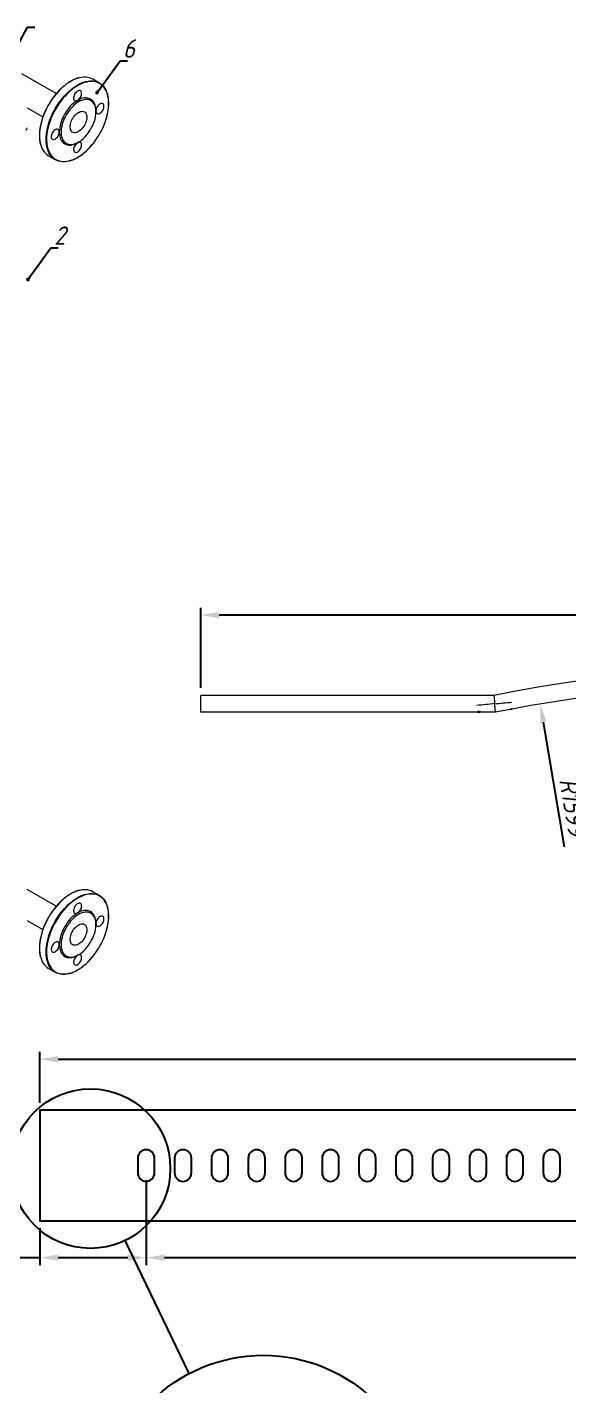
# Model space of a CAD drawing. Header units: millimetres. Extents: x 18217 to 37054, y 415 to 7180.
# Drawn here: x 30428 to 31457, y 2275 to 4854 of the extents above; entities that cross this region are included whole.
import ezdxf

# ---------------------------------------------------------------- set-up
doc = ezdxf.new("R2010")
doc.units = ezdxf.units.MM
doc.styles.add('GENISO', font='geniso.shx', dxfattribs={"oblique": 15})
doc.dimstyles.new('Scale 1B2', dxfattribs={"dimscale": 14, "dimtxt": 2.5, "dimasz": 2.5, "dimexe": 1, "dimexo": 1, "dimgap": 0.8, "dimtad": 1, "dimdec": 0, "dimlfac": 0.5, "dimzin": 0, "dimtxsty": 'GENISO', "dimcen": 2.5, "dimclrd": 1, "dimclre": 1, "dimclrt": 256, "dimadec": 0, "dimazin": 0, "dimtfac": 1, "dimtdec": 0, "dimtmove": 0, "dimatfit": 3, "dimfxl": 1, "dimtzin": 0, "dimlwd": -1, "dimlwe": -1, "dimarcsym": 0})
doc.dimstyles.new('Scale 1B8', dxfattribs={"dimscale": 14, "dimtxt": 2.5, "dimasz": 2.5, "dimexe": 1, "dimexo": 1, "dimgap": 0.8, "dimtad": 1, "dimdec": 0, "dimlfac": 0.125, "dimzin": 0, "dimtxsty": 'GENISO', "dimcen": 2.5, "dimclrd": 1, "dimclre": 1, "dimclrt": 256, "dimadec": 0, "dimazin": 0, "dimtfac": 1, "dimtdec": 0, "dimtmove": 0, "dimatfit": 3, "dimfxl": 1, "dimtzin": 0, "dimlwd": -1, "dimlwe": -1, "dimarcsym": 0})

# ---------------------------------------------------------------- blocks, each defined once
blk = doc.blocks.new('*D201')
at = {"color": 1, "transparency": 16777216}
for p, q in [((30757.9, 3599.6), (30757.9, 3752)), ((33158.4, 3599.6), (33158.4, 3752)), ((33123.4, 3738), (30792.9, 3738))]:
    blk.add_line(p, q, dxfattribs=at)
for points in [[(30792.9, 3743.8), (30792.9, 3732.1), (30757.9, 3738)], [(33123.4, 3743.8), (33123.4, 3732.1), (33158.4, 3738)]]:
    blk.add_solid(points, dxfattribs=at)
at = {"layer": 'Defpoints', "color": 0, "transparency": 16777216}
for p in [(30757.9, 3738), (30757.9, 3585.6), (33158.4, 3585.6)]:
    blk.add_point(p, dxfattribs=at)
at = {"transparency": 16777216, "insert": (31958.1, 3771.1), "char_height": 35, "attachment_point": 5, "style": 'GENISO'}
blk.add_mtext('Development= 1498', dxfattribs=at)
blk = doc.blocks.new('*D202')
at = {"color": 1, "transparency": 16777216}
blk.add_line((31448.4, 3298.1), (31408.5, 3534.6), dxfattribs=at)
blk.add_solid([(31414.3, 3535.6), (31402.8, 3533.6), (31402.7, 3569.1)], dxfattribs=at)
at = {"layer": 'Defpoints', "color": 0, "transparency": 16777216}
for p in [(31402.7, 3569.1), (31934.2, 414.8)]:
    blk.add_point(p, dxfattribs=at)
at = {"transparency": 16777216, "insert": (31464.8, 3373.5), "char_height": 35, "attachment_point": 5, "rotation": 279.565, "style": 'GENISO'}
blk.add_mtext('R1599', dxfattribs=at)
blk = doc.blocks.new('sdasdasdasdas')
at = {"linetype": 'ByBlock', "lineweight": 9}
for p, q in [((20707.9, 3810.3), (20653.4, 3841.8)), ((20776.4, 3827.1), (20765.9, 3833.2)), ((20741.8, 3822.9), (20739.8, 3821.7)), ((20662, 3787.9), (20686.8, 3773.6)), ((20770.8, 3781.4), (20770.8, 3783)), ((20741.8, 3732.8), (20743.2, 3733.6)), ((20695.9, 3711.9), (20706.4, 3705.9)), ((20707.9, 2524.5), (20662, 2551.1)), ((20741.8, 2537.2), (20739.8, 2536)), ((20776.4, 2541.4), (20765.9, 2547.4)), ((20662, 2502.1), (20686.8, 2487.8)), ((20770.8, 2495.6), (20770.8, 2497.3)), ((20741.8, 2447.1), (20743.2, 2447.9)), ((20695.9, 2426.2), (20706.4, 2420.1))]:
    blk.add_line(p, q, dxfattribs=at)
at = {"linetype": 'ByBlock', "lineweight": 9, "flags": 128}
for points in [[(20743.3, 3835), (20741.4, 3834.5), (20737.9, 3833.2), (20734.4, 3831.6), (20730.9, 3829.7), (20727.4, 3827.5), (20723.9, 3825.1), (20720.4, 3822.3), (20717, 3819.3), (20713.6, 3816.1), (20710.3, 3812.7), (20707.2, 3809), (20704.1, 3805.2), (20701.2, 3801.2), (20698.5, 3797), (20695.9, 3792.8), (20693.5, 3788.4), (20691.3, 3783.9), (20689.3, 3779.4), (20687.5, 3774.9), (20685.9, 3770.3), (20684.5, 3765.8), (20683.4, 3761.2), (20682.5, 3756.8), (20681.9, 3752.4), (20681.5, 3748.1), (20681.4, 3744), (20681.5, 3740), (20681.9, 3736.1), (20682.5, 3732.5), (20683.1, 3730.2)], [(20782.6, 3758.2), (20783.1, 3759.5), (20784.9, 3764), (20786.4, 3768.5), (20787.8, 3773), (20788.9, 3777.5), (20789.7, 3781.9), (20790.4, 3786.2), (20790.7, 3790.5), (20790.9, 3794.6), (20790.7, 3798.6), (20790.4, 3802.4), (20789.7, 3806), (20788.9, 3809.4), (20787.8, 3812.6), (20786.4, 3815.6), (20784.9, 3818.3), (20783.1, 3820.7), (20781.1, 3822.9), (20778.9, 3824.8), (20776.5, 3826.4), (20773.9, 3827.6), (20771.2, 3828.6), (20768.3, 3829.3), (20765.3, 3829.6), (20762.2, 3829.6), (20758.9, 3829.3), (20755.6, 3828.6), (20752.2, 3827.7), (20748.8, 3826.4), (20745.3, 3824.8), (20741.8, 3822.9)], [(20765.9, 3833.2), (20763.3, 3834.5), (20760.6, 3835.4), (20757.7, 3836.1), (20754.6, 3836.4), (20751.5, 3836.4), (20748.2, 3836.1), (20744.8, 3835.4), (20743.3, 3835)], [(20753.7, 3829), (20755.3, 3829.4), (20758.7, 3830), (20761.9, 3830.4), (20765.1, 3830.4), (20768.1, 3830), (20771, 3829.4), (20773.8, 3828.4), (20776.4, 3827.1), (20778.8, 3825.5), (20781, 3823.6), (20783, 3821.4), (20784.8, 3819), (20786.4, 3816.2), (20787.7, 3813.3), (20788.9, 3810), (20789.3, 3808.4)], [(20693.4, 3724.5), (20693, 3726.4), (20692.4, 3730.1), (20692, 3733.9), (20691.9, 3737.9), (20692, 3742.1), (20692.4, 3746.4), (20693, 3750.7), (20693.9, 3755.2), (20695, 3759.7), (20696.3, 3764.3), (20697.9, 3768.8), (20699.7, 3773.4), (20701.7, 3777.9), (20704, 3782.3), (20706.4, 3786.7), (20709, 3791), (20711.7, 3795.1), (20714.6, 3799.1), (20717.6, 3803), (20720.8, 3806.6), (20724.1, 3810.1), (20727.4, 3813.3), (20730.8, 3816.3), (20734.3, 3819), (20737.8, 3821.5), (20741.4, 3823.7)], [(20739.8, 3821.7), (20738.3, 3820.8), (20734.8, 3818.3), (20731.4, 3815.6), (20728, 3812.7), (20724.6, 3809.5), (20721.4, 3806), (20718.3, 3802.4), (20715.3, 3798.6), (20712.4, 3794.7), (20709.7, 3790.5), (20707.1, 3786.3), (20704.7, 3782), (20702.5, 3777.5), (20700.5, 3773.1), (20698.7, 3768.6), (20697.2, 3764), (20695.8, 3759.5), (20694.7, 3755), (20693.8, 3750.6), (20693.2, 3746.3), (20692.8, 3742), (20692.7, 3737.9), (20692.8, 3734), (20692.9, 3733.6)], [(20741.8, 3799.7), (20743.1, 3800.6), (20744.3, 3801.8), (20745.4, 3803.2), (20746.4, 3804.7), (20747.2, 3806.3), (20747.8, 3808), (20748.1, 3809.6), (20748.1, 3811.1), (20748, 3812.5), (20747.5, 3813.6), (20746.8, 3814.5), (20745.9, 3815.1), (20744.9, 3815.3), (20743.7, 3815.2), (20742.4, 3814.8), (20741.1, 3814), (20739.9, 3813), (20738.7, 3811.7), (20737.6, 3810.3), (20736.8, 3808.7), (20736.1, 3807), (20735.6, 3805.4), (20735.4, 3803.8), (20735.5, 3802.3), (20735.8, 3801.1), (20736.4, 3800.1), (20737.2, 3799.4), (20738.2, 3799), (20739.3, 3798.9), (20740.5, 3799.2), (20741.8, 3799.7)], [(20741.8, 3799.7), (20739, 3797.9), (20736.1, 3795.8), (20733.4, 3793.4), (20730.7, 3790.8), (20728.1, 3787.9), (20725.7, 3784.8), (20723.4, 3781.5), (20721.3, 3778.1), (20719.4, 3774.6), (20717.7, 3770.9), (20716.2, 3767.3), (20715, 3763.6), (20714, 3760), (20713.4, 3756.4), (20712.9, 3752.9), (20712.8, 3749.5)], [(20743.2, 3797.3), (20740.6, 3795.6), (20738, 3793.7), (20735.4, 3791.5), (20733, 3789.1), (20730.6, 3786.5), (20728.3, 3783.6), (20726.2, 3780.6), (20724.2, 3777.5), (20722.4, 3774.3), (20720.7, 3771), (20719.3, 3767.6), (20718.1, 3764.2), (20717.1, 3760.8), (20716.4, 3757.5), (20715.9, 3754.2), (20715.7, 3751.1), (20715.7, 3748), (20715.9, 3745.2), (20716.4, 3742.5), (20717.1, 3740), (20718.1, 3737.7), (20719.3, 3735.7), (20720.7, 3734), (20722.4, 3732.6), (20724.2, 3731.4), (20726.2, 3730.6), (20728.3, 3730.1), (20730.6, 3729.8), (20733, 3730), (20735.4, 3730.4), (20738, 3731.2), (20740.6, 3732.2), (20743.2, 3733.6), (20745.8, 3735.3), (20748.4, 3737.2), (20751, 3739.4), (20753.5, 3741.8), (20755.8, 3744.4), (20758.1, 3747.3), (20760.3, 3750.3), (20762.2, 3753.4), (20764, 3756.6), (20765.7, 3759.9), (20767.1, 3763.3), (20768.3, 3766.7), (20769.3, 3770.1), (20770, 3773.4), (20770.5, 3776.7), (20770.8, 3779.8), (20770.8, 3782.9), (20770.5, 3785.7), (20770, 3788.4), (20769.3, 3790.9), (20768.3, 3793.2), (20767.1, 3795.2), (20765.7, 3796.9), (20764, 3798.3), (20762.2, 3799.5), (20760.3, 3800.3), (20758.1, 3800.8), (20755.8, 3801), (20753.5, 3800.9), (20751, 3800.5), (20748.4, 3799.7), (20745.8, 3798.7), (20743.2, 3797.3)], [(20770.8, 3783), (20770.6, 3786.2), (20770.2, 3789.2), (20769.5, 3792), (20768.6, 3794.5), (20767.4, 3796.8), (20765.9, 3798.8), (20764.2, 3800.4), (20762.3, 3801.8), (20760.2, 3802.8), (20757.9, 3803.4), (20755.5, 3803.7), (20752.9, 3803.6), (20750.2, 3803.2), (20747.4, 3802.4), (20744.6, 3801.2), (20741.8, 3799.7)], [(20770.8, 3783), (20770.9, 3781.6), (20771.3, 3780.4), (20771.9, 3779.5), (20772.8, 3778.8), (20773.8, 3778.5), (20774.9, 3778.5), (20776.2, 3778.9), (20777.5, 3779.5), (20778.7, 3780.5), (20780, 3781.7), (20781, 3783.1), (20782, 3784.7), (20782.7, 3786.3), (20783.2, 3788), (20783.5, 3789.6), (20783.5, 3791.1), (20783.2, 3792.4), (20782.7, 3793.5), (20782, 3794.2), (20781, 3794.7), (20780, 3794.9), (20778.7, 3794.7), (20777.5, 3794.2), (20776.2, 3793.4), (20774.9, 3792.3), (20773.8, 3791), (20772.8, 3789.5), (20771.9, 3787.9), (20771.3, 3786.2), (20770.9, 3784.6), (20770.8, 3783)], [(20743.2, 3750.3), (20741.4, 3749.4), (20739.6, 3748.8), (20737.9, 3748.5), (20736.2, 3748.5), (20734.8, 3748.9), (20733.4, 3749.6), (20732.3, 3750.7), (20731.4, 3752), (20730.7, 3753.5), (20730.3, 3755.3), (20730.1, 3757.3), (20730.1, 3759.5), (20730.4, 3761.8), (20731, 3764.1), (20731.8, 3766.5), (20732.8, 3768.8), (20734.1, 3771.1), (20735.5, 3773.3), (20737, 3775.3), (20738.7, 3777.1), (20740.5, 3778.7), (20742.3, 3780.1), (20744.1, 3781.1), (20745.9, 3781.9), (20747.7, 3782.3), (20749.4, 3782.4), (20750.9, 3782.2), (20752.3, 3781.6), (20753.6, 3780.8), (20754.6, 3779.6), (20755.4, 3778.2), (20756, 3776.5), (20756.3, 3774.6), (20756.4, 3772.5), (20756.2, 3770.3), (20755.7, 3768), (20755, 3765.6), (20754.1, 3763.2), (20753, 3760.9), (20751.7, 3758.7), (20750.2, 3756.6), (20748.6, 3754.7), (20746.8, 3752.9), (20745, 3751.5), (20743.2, 3750.3)], [(20712.8, 3749.5), (20712.7, 3750.9), (20712.3, 3752.1), (20711.7, 3753.1), (20710.8, 3753.7), (20709.8, 3754), (20708.6, 3754), (20707.4, 3753.7), (20706.1, 3753), (20704.8, 3752), (20703.6, 3750.8), (20702.5, 3749.4), (20701.6, 3747.9), (20700.9, 3746.2), (20700.4, 3744.5), (20700.1, 3742.9), (20700.1, 3741.5), (20700.4, 3740.1), (20700.9, 3739.1), (20701.6, 3738.3), (20702.5, 3737.8), (20703.6, 3737.6), (20704.8, 3737.8), (20706.1, 3738.3), (20707.4, 3739.1), (20708.6, 3740.2), (20709.8, 3741.6), (20710.8, 3743.1), (20711.7, 3744.7), (20712.3, 3746.3), (20712.7, 3748), (20712.8, 3749.5)], [(20712.8, 3749.5), (20712.9, 3746.3), (20713.4, 3743.3), (20714, 3740.5), (20715, 3738), (20716.2, 3735.7), (20717.7, 3733.7), (20719.4, 3732.1), (20721.3, 3730.8), (20723.4, 3729.8), (20725.7, 3729.1), (20728.1, 3728.8), (20730.7, 3728.9), (20733.4, 3729.4), (20736.1, 3730.2), (20739, 3731.3), (20741.8, 3732.8)], [(20683.1, 3730.2), (20683.4, 3729), (20684.5, 3725.8), (20685.9, 3722.8), (20687.5, 3720.1), (20689.3, 3717.6), (20691.3, 3715.4), (20693.5, 3713.5), (20695.9, 3711.9), (20695.9, 3711.9)], [(20692.9, 3733.6), (20693.2, 3730.2), (20693.8, 3726.5), (20694.7, 3723.1), (20695.8, 3719.9), (20697.2, 3717), (20698.7, 3714.2), (20700.5, 3711.8), (20702.5, 3709.6), (20704.7, 3707.7), (20707.1, 3706.2), (20709.7, 3704.9), (20712.4, 3703.9), (20715.3, 3703.3), (20718.3, 3703), (20721.4, 3702.9), (20724.6, 3703.3), (20728, 3703.9), (20731.4, 3704.9), (20734.8, 3706.1), (20738.3, 3707.7), (20741.8, 3709.6), (20745.3, 3711.8), (20748.8, 3714.2), (20752.2, 3716.9), (20755.6, 3719.9), (20758.9, 3723.1), (20762.2, 3726.5), (20765.3, 3730.1), (20767.4, 3732.7)], [(20728.2, 3703.8), (20727.4, 3703.6), (20724.1, 3703), (20720.8, 3702.6), (20717.6, 3702.6), (20714.6, 3703), (20711.7, 3703.6), (20709, 3704.6), (20706.4, 3705.9), (20704, 3707.5), (20701.7, 3709.4), (20699.7, 3711.6), (20697.9, 3714), (20696.3, 3716.8), (20695, 3719.8), (20693.9, 3723), (20693.4, 3724.5)], [(20741.8, 3732.8), (20740.5, 3731.9), (20739.3, 3730.7), (20738.2, 3729.4), (20737.2, 3727.8), (20736.4, 3726.2), (20735.8, 3724.5), (20735.5, 3722.9), (20735.4, 3721.4), (20735.6, 3720), (20736.1, 3718.9), (20736.8, 3718), (20737.6, 3717.5), (20738.7, 3717.2), (20739.9, 3717.3), (20741.1, 3717.8), (20742.4, 3718.5), (20743.7, 3719.5), (20744.9, 3720.8), (20745.9, 3722.3), (20746.8, 3723.8), (20747.5, 3725.5), (20748, 3727.2), (20748.1, 3728.7), (20748.1, 3730.2), (20747.8, 3731.4), (20747.2, 3732.4), (20746.4, 3733.2), (20745.4, 3733.6), (20744.3, 3733.6), (20743.1, 3733.4), (20741.8, 3732.8)], [(20743.3, 2549.3), (20741.4, 2548.7), (20737.9, 2547.5), (20734.4, 2545.9), (20730.9, 2544), (20727.4, 2541.8), (20723.9, 2539.3), (20720.4, 2536.6), (20717, 2533.6), (20713.6, 2530.4), (20710.3, 2526.9), (20707.2, 2523.3), (20704.1, 2519.4), (20701.2, 2515.4), (20698.5, 2511.3), (20695.9, 2507), (20693.5, 2502.6), (20691.3, 2498.2), (20689.3, 2493.7), (20687.5, 2489.1), (20685.9, 2484.6), (20684.5, 2480), (20683.4, 2475.5), (20682.5, 2471), (20681.9, 2466.7), (20681.5, 2462.4), (20681.4, 2458.2), (20681.5, 2454.2), (20681.9, 2450.4), (20682.5, 2446.7), (20683.1, 2444.4)], [(20693.4, 2438.8), (20693, 2440.7), (20692.4, 2444.4), (20692, 2448.2), (20691.9, 2452.2), (20692, 2456.3), (20692.4, 2460.6), (20693, 2465), (20693.9, 2469.5), (20695, 2474), (20696.3, 2478.5), (20697.9, 2483.1), (20699.7, 2487.6), (20701.7, 2492.1), (20704, 2496.6), (20706.4, 2501), (20709, 2505.3), (20711.7, 2509.4), (20714.6, 2513.4), (20717.6, 2517.2), (20720.8, 2520.9), (20724.1, 2524.3), (20727.4, 2527.6), (20730.8, 2530.5), (20734.3, 2533.3), (20737.8, 2535.7), (20741.4, 2537.9)], [(20782.6, 2472.5), (20783.1, 2473.7), (20784.9, 2478.2), (20786.4, 2482.8), (20787.8, 2487.3), (20788.9, 2491.7), (20789.7, 2496.2), (20790.4, 2500.5), (20790.7, 2504.7), (20790.9, 2508.9), (20790.7, 2512.8), (20790.4, 2516.6), (20789.7, 2520.3), (20788.9, 2523.7), (20787.8, 2526.9), (20786.4, 2529.8), (20784.9, 2532.5), (20783.1, 2535), (20781.1, 2537.2), (20778.9, 2539), (20776.5, 2540.6), (20773.9, 2541.9), (20771.2, 2542.9), (20768.3, 2543.5), (20765.3, 2543.8), (20762.2, 2543.8), (20758.9, 2543.5), (20755.6, 2542.9), (20752.2, 2541.9), (20748.8, 2540.6), (20745.3, 2539.1), (20741.8, 2537.2)], [(20765.9, 2547.4), (20763.3, 2548.7), (20760.6, 2549.7), (20757.7, 2550.3), (20754.6, 2550.7), (20751.5, 2550.7), (20748.2, 2550.4), (20744.8, 2549.7), (20743.3, 2549.3)], [(20753.7, 2543.3), (20755.3, 2543.7), (20758.7, 2544.3), (20761.9, 2544.6), (20765.1, 2544.6), (20768.1, 2544.3), (20771, 2543.7), (20773.8, 2542.7), (20776.4, 2541.4), (20778.8, 2539.8), (20781, 2537.9), (20783, 2535.7), (20784.8, 2533.2), (20786.4, 2530.5), (20787.7, 2527.5), (20788.9, 2524.3), (20789.3, 2522.7)], [(20739.8, 2536), (20738.3, 2535), (20734.8, 2532.6), (20731.4, 2529.9), (20728, 2526.9), (20724.6, 2523.7), (20721.4, 2520.3), (20718.3, 2516.7), (20715.3, 2512.9), (20712.4, 2508.9), (20709.7, 2504.8), (20707.1, 2500.6), (20704.7, 2496.2), (20702.5, 2491.8), (20700.5, 2487.3), (20698.7, 2482.8), (20697.2, 2478.3), (20695.8, 2473.8), (20694.7, 2469.3), (20693.8, 2464.9), (20693.2, 2460.5), (20692.8, 2456.3), (20692.7, 2452.2), (20692.8, 2448.2), (20692.9, 2447.9)], [(20743.2, 2511.6), (20740.6, 2509.9), (20738, 2508), (20735.4, 2505.8), (20733, 2503.4), (20730.6, 2500.7), (20728.3, 2497.9), (20726.2, 2494.9), (20724.2, 2491.8), (20722.4, 2488.5), (20720.7, 2485.2), (20719.3, 2481.8), (20718.1, 2478.5), (20717.1, 2475.1), (20716.4, 2471.7), (20715.9, 2468.5), (20715.7, 2465.3), (20715.7, 2462.3), (20715.9, 2459.4), (20716.4, 2456.7), (20717.1, 2454.2), (20718.1, 2452), (20719.3, 2450), (20720.7, 2448.3), (20722.4, 2446.8), (20724.2, 2445.7), (20726.2, 2444.8), (20728.3, 2444.3), (20730.6, 2444.1), (20733, 2444.2), (20735.4, 2444.7), (20738, 2445.4), (20740.6, 2446.5), (20743.2, 2447.9), (20745.8, 2449.5), (20748.4, 2451.5), (20751, 2453.6), (20753.5, 2456.1), (20755.8, 2458.7), (20758.1, 2461.5), (20760.3, 2464.5), (20762.2, 2467.6), (20764, 2470.9), (20765.7, 2474.2), (20767.1, 2477.6), (20768.3, 2481), (20769.3, 2484.3), (20770, 2487.7), (20770.5, 2490.9), (20770.8, 2494.1), (20770.8, 2497.1), (20770.5, 2500), (20770, 2502.7), (20769.3, 2505.2), (20768.3, 2507.4), (20767.1, 2509.4), (20765.7, 2511.1), (20764, 2512.6), (20762.2, 2513.7), (20760.3, 2514.6), (20758.1, 2515.1), (20755.8, 2515.3), (20753.5, 2515.2), (20751, 2514.7), (20748.4, 2514), (20745.8, 2512.9), (20743.2, 2511.6)], [(20741.8, 2514), (20743.1, 2514.9), (20744.3, 2516), (20745.4, 2517.4), (20746.4, 2519), (20747.2, 2520.6), (20747.8, 2522.2), (20748.1, 2523.9), (20748.1, 2525.4), (20748, 2526.8), (20747.5, 2527.9), (20746.8, 2528.8), (20745.9, 2529.3), (20744.9, 2529.6), (20743.7, 2529.5), (20742.4, 2529), (20741.1, 2528.3), (20739.9, 2527.3), (20738.7, 2526), (20737.6, 2524.5), (20736.8, 2522.9), (20736.1, 2521.3), (20735.6, 2519.6), (20735.4, 2518.1), (20735.5, 2516.6), (20735.8, 2515.4), (20736.4, 2514.3), (20737.2, 2513.6), (20738.2, 2513.2), (20739.3, 2513.2), (20740.5, 2513.4), (20741.8, 2514)], [(20770.8, 2497.3), (20770.6, 2500.5), (20770.2, 2503.5), (20769.5, 2506.3), (20768.6, 2508.8), (20767.4, 2511.1), (20765.9, 2513), (20764.2, 2514.7), (20762.3, 2516), (20760.2, 2517), (20757.9, 2517.7), (20755.5, 2517.9), (20752.9, 2517.9), (20750.2, 2517.4), (20747.4, 2516.6), (20744.6, 2515.5), (20741.8, 2514)], [(20741.8, 2514), (20739, 2512.2), (20736.1, 2510.1), (20733.4, 2507.7), (20730.7, 2505.1), (20728.1, 2502.2), (20725.7, 2499.1), (20723.4, 2495.8), (20721.3, 2492.4), (20719.4, 2488.8), (20717.7, 2485.2), (20716.2, 2481.5), (20715, 2477.9), (20714, 2474.2), (20713.4, 2470.6), (20712.9, 2467.2), (20712.8, 2463.8)], [(20743.2, 2464.5), (20741.4, 2463.6), (20739.6, 2463), (20737.9, 2462.7), (20736.2, 2462.8), (20734.8, 2463.2), (20733.4, 2463.9), (20732.3, 2464.9), (20731.4, 2466.2), (20730.7, 2467.8), (20730.3, 2469.6), (20730.1, 2471.6), (20730.1, 2473.7), (20730.4, 2476), (20731, 2478.4), (20731.8, 2480.7), (20732.8, 2483.1), (20734.1, 2485.4), (20735.5, 2487.5), (20737, 2489.6), (20738.7, 2491.4), (20740.5, 2493), (20742.3, 2494.3), (20744.1, 2495.4), (20745.9, 2496.1), (20747.7, 2496.6), (20749.4, 2496.7), (20750.9, 2496.5), (20752.3, 2495.9), (20753.6, 2495), (20754.6, 2493.9), (20755.4, 2492.4), (20756, 2490.8), (20756.3, 2488.8), (20756.4, 2486.8), (20756.2, 2484.5), (20755.7, 2482.2), (20755, 2479.9), (20754.1, 2477.5), (20753, 2475.2), (20751.7, 2473), (20750.2, 2470.9), (20748.6, 2468.9), (20746.8, 2467.2), (20745, 2465.7), (20743.2, 2464.5)], [(20770.8, 2497.3), (20770.9, 2495.9), (20771.3, 2494.7), (20771.9, 2493.7), (20772.8, 2493.1), (20773.8, 2492.8), (20774.9, 2492.8), (20776.2, 2493.1), (20777.5, 2493.8), (20778.7, 2494.7), (20780, 2496), (20781, 2497.4), (20782, 2498.9), (20782.7, 2500.6), (20783.2, 2502.2), (20783.5, 2503.8), (20783.5, 2505.3), (20783.2, 2506.6), (20782.7, 2507.7), (20782, 2508.5), (20781, 2509), (20780, 2509.2), (20778.7, 2509), (20777.5, 2508.5), (20776.2, 2507.6), (20774.9, 2506.6), (20773.8, 2505.2), (20772.8, 2503.7), (20771.9, 2502.1), (20771.3, 2500.5), (20770.9, 2498.8), (20770.8, 2497.3)], [(20712.8, 2463.8), (20712.7, 2465.2), (20712.3, 2466.4), (20711.7, 2467.3), (20710.8, 2468), (20709.8, 2468.3), (20708.6, 2468.3), (20707.4, 2467.9), (20706.1, 2467.3), (20704.8, 2466.3), (20703.6, 2465.1), (20702.5, 2463.7), (20701.6, 2462.1), (20700.9, 2460.5), (20700.4, 2458.8), (20700.1, 2457.2), (20700.1, 2455.7), (20700.4, 2454.4), (20700.9, 2453.3), (20701.6, 2452.5), (20702.5, 2452.1), (20703.6, 2451.9), (20704.8, 2452.1), (20706.1, 2452.6), (20707.4, 2453.4), (20708.6, 2454.5), (20709.8, 2455.8), (20710.8, 2457.3), (20711.7, 2458.9), (20712.3, 2460.6), (20712.7, 2462.2), (20712.8, 2463.8)], [(20712.8, 2463.8), (20712.9, 2460.6), (20713.4, 2457.6), (20714, 2454.8), (20715, 2452.3), (20716.2, 2450), (20717.7, 2448), (20719.4, 2446.4), (20721.3, 2445), (20723.4, 2444), (20725.7, 2443.4), (20728.1, 2443.1), (20730.7, 2443.2), (20733.4, 2443.6), (20736.1, 2444.4), (20739, 2445.6), (20741.8, 2447)], [(20683.1, 2444.4), (20683.4, 2443.3), (20684.5, 2440.1), (20685.9, 2437.1), (20687.5, 2434.3), (20689.3, 2431.9), (20691.3, 2429.7), (20693.5, 2427.8), (20695.9, 2426.2), (20695.9, 2426.2)], [(20692.9, 2447.9), (20693.2, 2444.4), (20693.8, 2440.8), (20694.7, 2437.4), (20695.8, 2434.2), (20697.2, 2431.2), (20698.7, 2428.5), (20700.5, 2426.1), (20702.5, 2423.9), (20704.7, 2422), (20707.1, 2420.4), (20709.7, 2419.1), (20712.4, 2418.2), (20715.3, 2417.5), (20718.3, 2417.2), (20721.4, 2417.2), (20724.6, 2417.5), (20728, 2418.2), (20731.4, 2419.1), (20734.8, 2420.4), (20738.3, 2422), (20741.8, 2423.9), (20745.3, 2426), (20748.8, 2428.5), (20752.2, 2431.2), (20755.6, 2434.1), (20758.9, 2437.3), (20762.2, 2440.7), (20765.3, 2444.4), (20767.4, 2447)], [(20728.2, 2418.1), (20727.4, 2417.9), (20724.1, 2417.2), (20720.8, 2416.9), (20717.6, 2416.9), (20714.6, 2417.2), (20711.7, 2417.9), (20709, 2418.9), (20706.4, 2420.1), (20704, 2421.7), (20701.7, 2423.6), (20699.7, 2425.8), (20697.9, 2428.3), (20696.3, 2431), (20695, 2434), (20693.9, 2437.3), (20693.4, 2438.8)], [(20741.8, 2447), (20740.5, 2446.2), (20739.3, 2445), (20738.2, 2443.6), (20737.2, 2442.1), (20736.4, 2440.5), (20735.8, 2438.8), (20735.5, 2437.2), (20735.4, 2435.7), (20735.6, 2434.3), (20736.1, 2433.2), (20736.8, 2432.3), (20737.6, 2431.7), (20738.7, 2431.5), (20739.9, 2431.6), (20741.1, 2432), (20742.4, 2432.8), (20743.7, 2433.8), (20744.9, 2435.1), (20745.9, 2436.5), (20746.8, 2438.1), (20747.5, 2439.8), (20748, 2441.4), (20748.1, 2443), (20748.1, 2444.4), (20747.8, 2445.7), (20747.2, 2446.7), (20746.4, 2447.4), (20745.4, 2447.8), (20744.3, 2447.9), (20743.1, 2447.6), (20741.8, 2447)]]:
    blk.add_lwpolyline(points, dxfattribs=at)
at = {"linetype": 'ByBlock', "lineweight": 9}
for centre, radius, start, end in [((20768.5, 3777.6), 53.5, 106.0596, 120.5356), ((20657.5, 3755.8), 4.49, 309.047, 2.2668), ((20673.5, 3805.7), 119, 322.1623, 336.4851), ((20768.5, 2491.9), 53.5, 106.0598, 120.5354), ((20673.5, 2520), 119, 322.1622, 336.4853)]:
    blk.add_arc(centre, radius, start, end, dxfattribs=at)
for points, knots in [([(20743, 3835), (20742.4, 3834.9), (20740.7, 3834.4), (20737.9, 3833.4), (20734.6, 3831.9), (20731.2, 3830.1), (20727.9, 3828.1), (20724.6, 3825.9), (20721.3, 3823.4), (20718, 3820.6), (20714.8, 3817.7), (20711.7, 3814.5), (20708.7, 3811.2), (20705.7, 3807.7), (20702.9, 3804), (20700.2, 3800.2), (20697.7, 3796.3), (20695.3, 3792.2), (20693, 3788.1), (20691, 3783.9), (20689.5, 3780.8), (20688.9, 3779.1), (20688.8, 3778.9)], [0, 0, 0, 0, 0.030201, 0.083551, 0.136925, 0.190311, 0.243701, 0.297088, 0.35047, 0.403845, 0.457213, 0.510574, 0.563929, 0.617277, 0.670622, 0.723963, 0.777301, 0.830638, 0.883975, 0.937314, 0.990654, 1, 1, 1, 1]), ([(20782.7, 3758.4), (20782.9, 3758.8), (20783.7, 3760.5), (20784.9, 3763.7), (20786.4, 3768), (20787.7, 3772.3), (20788.8, 3776.6), (20789.7, 3780.8), (20790.4, 3784.9), (20790.8, 3789), (20791.1, 3793), (20791, 3796.8), (20790.8, 3800.6), (20790.4, 3804.1), (20789.9, 3806.7), (20789.5, 3808), (20789.4, 3808.2)], [0, 0, 0, 0, 0.019016, 0.0992, 0.17939, 0.25959, 0.3398, 0.420022, 0.500255, 0.580503, 0.660765, 0.741041, 0.821326, 0.901616, 0.981899, 1, 1, 1, 1]), ([(20688.8, 3778.9), (20688.3, 3777.7), (20687.2, 3775.1), (20685.8, 3771.1), (20684.5, 3766.8), (20683.4, 3762.5), (20682.5, 3758.3), (20681.9, 3754.1), (20681.4, 3750), (20681.2, 3746.1), (20681.2, 3742.2), (20681.4, 3738.5), (20681.9, 3734.9), (20682.4, 3732.2), (20682.8, 3730.8), (20682.9, 3730.4)], [0, 0, 0, 0, 0.067657, 0.149692, 0.231737, 0.313791, 0.395858, 0.477937, 0.560031, 0.642139, 0.724262, 0.806393, 0.888531, 0.97066, 1, 1, 1, 1]), ([(20728.5, 3703.8), (20729.4, 3704), (20731.3, 3704.6), (20734.4, 3705.7), (20737.7, 3707.2), (20741, 3708.9), (20744.4, 3710.9), (20747.7, 3713.2), (20751, 3715.7), (20754.3, 3718.4), (20757.4, 3721.4), (20760.6, 3724.5), (20763.6, 3727.9), (20765.9, 3730.5), (20767.1, 3732.1), (20767.4, 3732.5)], [0, 0, 0, 0, 0.065786, 0.148413, 0.231076, 0.313758, 0.396447, 0.479131, 0.561806, 0.644472, 0.727126, 0.80977, 0.892403, 0.975028, 1, 1, 1, 1]), ([(20743, 2549.3), (20742.4, 2549.1), (20740.7, 2548.7), (20737.9, 2547.6), (20734.6, 2546.1), (20731.2, 2544.4), (20727.9, 2542.4), (20724.6, 2540.1), (20721.3, 2537.6), (20718, 2534.9), (20714.8, 2531.9), (20711.7, 2528.8), (20708.7, 2525.5), (20705.7, 2521.9), (20702.9, 2518.3), (20700.2, 2514.5), (20697.7, 2510.5), (20695.3, 2506.5), (20693, 2502.4), (20691, 2498.2), (20689.5, 2495.1), (20688.9, 2493.4), (20688.8, 2493.1)], [0, 0, 0, 0, 0.0302011, 0.0835516, 0.1369254, 0.1903113, 0.243701, 0.2970882, 0.3504701, 0.4038453, 0.4572132, 0.5105742, 0.5639287, 0.6172776, 0.670622, 0.7239628, 0.7773013, 0.8306386, 0.8839758, 0.9373141, 0.9906543, 1, 1, 1, 1]), ([(20782.7, 2472.7), (20782.9, 2473), (20783.7, 2474.8), (20784.9, 2478), (20786.4, 2482.3), (20787.7, 2486.6), (20788.8, 2490.8), (20789.7, 2495), (20790.4, 2499.2), (20790.8, 2503.3), (20791.1, 2507.2), (20791, 2511.1), (20790.8, 2514.8), (20790.4, 2518.4), (20789.9, 2520.9), (20789.5, 2522.2), (20789.4, 2522.5)], [0, 0, 0, 0, 0.019017, 0.099201, 0.179392, 0.259591, 0.339801, 0.420022, 0.500256, 0.580504, 0.660766, 0.741041, 0.821326, 0.901616, 0.981899, 1, 1, 1, 1]), ([(20688.8, 2493.1), (20688.3, 2492), (20687.2, 2489.4), (20685.8, 2485.3), (20684.5, 2481), (20683.4, 2476.8), (20682.5, 2472.5), (20681.9, 2468.4), (20681.4, 2464.3), (20681.2, 2460.3), (20681.2, 2456.5), (20681.4, 2452.8), (20681.9, 2449.2), (20682.4, 2446.5), (20682.8, 2445.1), (20682.9, 2444.7)], [0, 0, 0, 0, 0.067657, 0.149693, 0.231737, 0.313792, 0.395858, 0.477938, 0.560032, 0.64214, 0.724262, 0.806394, 0.88853, 0.970661, 1, 1, 1, 1]), ([(20728.5, 2418.1), (20729.4, 2418.3), (20731.3, 2418.8), (20734.4, 2420), (20737.7, 2421.4), (20741, 2423.2), (20744.4, 2425.2), (20747.7, 2427.5), (20751, 2430), (20754.3, 2432.7), (20757.4, 2435.6), (20760.6, 2438.8), (20763.6, 2442.1), (20765.9, 2444.8), (20767.1, 2446.4), (20767.4, 2446.8)], [0, 0, 0, 0, 0.0657858, 0.1484131, 0.2310763, 0.3137584, 0.3964464, 0.4791303, 0.5618062, 0.6444716, 0.727126, 0.8097693, 0.8924028, 0.9750275, 1, 1, 1, 1])]:
    blk.add_open_spline(points, degree=3, knots=knots, dxfattribs=at)
blk = doc.blocks.new('*D233')
at = {"color": 1, "transparency": 16777216}
for p, q in [((30452.2, 2811.8), (30452.2, 2908.7)), ((30487.2, 2894.7), (33761.2, 2894.7)), ((33796.2, 2811.8), (33796.2, 2908.7))]:
    blk.add_line(p, q, dxfattribs=at)
for points in [[(30487.2, 2900.6), (30487.2, 2888.9), (30452.2, 2894.7)], [(33761.2, 2900.6), (33761.2, 2888.9), (33796.2, 2894.7)]]:
    blk.add_solid(points, dxfattribs=at)
at = {"layer": 'Defpoints', "color": 0, "transparency": 16777216}
for p in [(33796.2, 2894.7), (30452.2, 2797.8), (33796.2, 2797.8)]:
    blk.add_point(p, dxfattribs=at)
at = {"transparency": 16777216, "insert": (32124.2, 2923.4), "char_height": 35, "attachment_point": 5, "style": 'GENISO'}
blk.add_mtext('1672', dxfattribs=at)
blk = doc.blocks.new('*D236')
at = {"color": 1, "transparency": 16777216}
for p, q in [((30654.2, 2664.8), (30654.2, 2503.9)), ((30452.2, 2573.8), (30452.2, 2503.9)), ((30452.2, 2517.9), (30343.9, 2517.9)), ((30619.2, 2517.9), (30487.2, 2517.9))]:
    blk.add_line(p, q, dxfattribs=at)
for points in [[(30487.2, 2523.7), (30487.2, 2512), (30452.2, 2517.9)], [(30619.2, 2523.7), (30619.2, 2512), (30654.2, 2517.9)]]:
    blk.add_solid(points, dxfattribs=at)
at = {"layer": 'Defpoints', "color": 0, "transparency": 16777216}
for p in [(30654.2, 2678.8), (30452.2, 2587.8), (30452.2, 2517.9)]:
    blk.add_point(p, dxfattribs=at)
at = {"transparency": 16777216, "insert": (30380.6, 2546.6), "char_height": 35, "attachment_point": 5, "style": 'GENISO'}
blk.add_mtext('101', dxfattribs=at)
blk = doc.blocks.new('*D196')
at = {"color": 1, "transparency": 16777216}
for p, q in [((30654.2, 2664.8), (30654.2, 2503.9)), ((33594.2, 2664.8), (33594.2, 2503.9)), ((33559.2, 2517.9), (30689.2, 2517.9))]:
    blk.add_line(p, q, dxfattribs=at)
for points in [[(30689.2, 2523.7), (30689.2, 2512), (30654.2, 2517.9)], [(33559.2, 2523.7), (33559.2, 2512), (33594.2, 2517.9)]]:
    blk.add_solid(points, dxfattribs=at)
at = {"layer": 'Defpoints', "color": 0, "transparency": 16777216}
for p in [(30654.2, 2678.8), (33594.2, 2678.8), (30654.2, 2517.9)]:
    blk.add_point(p, dxfattribs=at)
at = {"transparency": 16777216, "insert": (32124.2, 2546.6), "char_height": 35, "attachment_point": 5, "style": 'GENISO'}
blk.add_mtext('42x35=1470', dxfattribs=at)

msp = doc.modelspace()

# ---------------------------------------------------------------- linework, layer by layer
at = {"linetype": 'ByBlock', "lineweight": 9}
for p, q in [((31314.5, 3585.6), (30757.9, 3585.6)), ((30757.9, 3553.6), (30757.9, 3585.6)), ((31348.4, 3560.4), (31348.4, 3559)), ((31284.5, 3553.6), (30757.9, 3553.6)), ((31284.1, 3555.4), (31284.7, 3552.5)), ((31317.6, 3553.6), (31290.4, 3553.6))]:
    msp.add_line(p, q, dxfattribs=at)
at = {"color": 240, "true_color": 0xed1f24}
msp.add_line((30736.2, 2297.9), (30614.5, 2550.7), dxfattribs=at)
msp.add_lwpolyline([(33796.2, 2797.8), (30452.2, 2797.8), (30452.2, 2587.8), (33796.2, 2587.8)], close=True)
for points in [[(30670.2, 2678.8), (30670.2, 2706.8, 1), (30638.2, 2706.8), (30638.2, 2678.8, 1)], [(30740.2, 2678.8), (30740.2, 2706.8, 1), (30708.2, 2706.8), (30708.2, 2678.8, 1)], [(30810.2, 2678.8), (30810.2, 2706.8, 1), (30778.2, 2706.8), (30778.2, 2678.8, 1)], [(30880.2, 2678.8), (30880.2, 2706.8, 1), (30848.2, 2706.8), (30848.2, 2678.8, 1)], [(30950.2, 2678.8), (30950.2, 2706.8, 1), (30918.2, 2706.8), (30918.2, 2678.8, 1)], [(31020.2, 2678.8), (31020.2, 2706.8, 1), (30988.2, 2706.8), (30988.2, 2678.8, 1)], [(31090.2, 2678.8), (31090.2, 2706.8, 1), (31058.2, 2706.8), (31058.2, 2678.8, 1)], [(31160.2, 2678.8), (31160.2, 2706.8, 1), (31128.2, 2706.8), (31128.2, 2678.8, 1)], [(31230.2, 2678.8), (31230.2, 2706.8, 1), (31198.2, 2706.8), (31198.2, 2678.8, 1)], [(31300.2, 2678.8), (31300.2, 2706.8, 1), (31268.2, 2706.8), (31268.2, 2678.8, 1)], [(31370.2, 2678.8), (31370.2, 2706.8, 1), (31338.2, 2706.8), (31338.2, 2678.8, 1)], [(31440.2, 2678.8), (31440.2, 2706.8, 1), (31408.2, 2706.8), (31408.2, 2678.8, 1)]]:
    msp.add_lwpolyline(points, format="xyb", close=True)
for centre, radius in [((30548.7, 2687), 151.4), ((30876.6, 2029.7), 302.8)]:
    msp.add_circle(centre, radius, dxfattribs=at)
at = {"linetype": 'ByBlock', "lineweight": 9}
for centre, radius, start, end in [((31934.2, 414.8), 3230.8, 78.9406, 101.0594), ((31934.2, 414.8), 3198.8, 79.4473, 100.5527), ((31348.4, 3244.8), 314.2, 100.6376, 101.6955), ((31934.2, 414.8), 3198.8, 100.6024, 101.1148), ((31348.4, 3244.8), 314.2, 90, 90.4975)]:
    msp.add_arc(centre, radius, start, end, dxfattribs=at)
for points in [[(31316, 3569.6), (31304.6, 3568.5), (31293.3, 3567.4), (31281.9, 3566.2)], [(31316, 3569.6), (31326.8, 3570.6), (31337.6, 3571.7), (31348.4, 3572.7)]]:
    msp.add_open_spline(points, degree=3, dxfattribs=at)
for points, knots in [([(31314.5, 3585.6), (31314.5, 3585.6), (31314.5, 3585.5), (31314.5, 3585.2), (31314.5, 3585.1), (31314.6, 3584.8), (31314.6, 3584.6), (31314.6, 3584), (31314.7, 3583.5), (31314.8, 3582.3), (31314.9, 3581.6), (31315, 3580.2), (31315.1, 3579.4), (31315.2, 3578), (31315.3, 3577.6), (31315.4, 3576.7), (31315.4, 3575.7), (31315.5, 3574.8), (31315.6, 3573.8), (31315.7, 3573.2), (31315.8, 3572.2), (31315.8, 3571.7), (31315.9, 3570.9), (31315.9, 3570.6), (31316, 3570.1), (31316, 3569.9), (31316, 3569.6)], [0, 0, 0, 0, 0.125, 0.125, 0.1875, 0.1875, 0.25, 0.25, 0.375, 0.375, 0.5, 0.5, 0.625, 0.625, 0.6875, 0.6875, 0.75, 0.8125, 0.8125, 0.875, 0.875, 0.9375, 0.9375, 0.96875, 0.96875, 1, 1, 1, 1]), ([(31317.6, 3553.6), (31317.6, 3553.6), (31317.6, 3553.7), (31317.6, 3554), (31317.5, 3554.1), (31317.5, 3554.4), (31317.5, 3554.6), (31317.4, 3555.2), (31317.4, 3555.7), (31317.3, 3556.9), (31317.2, 3557.6), (31317.1, 3559), (31317, 3559.8), (31316.9, 3561.2), (31316.8, 3561.6), (31316.7, 3562.5), (31316.6, 3563.5), (31316.5, 3564.4), (31316.4, 3565.4), (31316.4, 3566), (31316.3, 3567), (31316.2, 3567.5), (31316.2, 3568.3), (31316.1, 3568.6), (31316.1, 3569.1), (31316.1, 3569.3), (31316, 3569.6)], [0, 0, 0, 0, 0.125, 0.125, 0.1875, 0.1875, 0.25, 0.25, 0.375, 0.375, 0.5, 0.5, 0.625, 0.625, 0.6875, 0.6875, 0.75, 0.8125, 0.8125, 0.875, 0.875, 0.9375, 0.9375, 0.96875, 0.96875, 1, 1, 1, 1]), ([(31348.4, 3560.4), (31348, 3560.2), (31347.7, 3560), (31347, 3559.7), (31346.7, 3559.6), (31346.2, 3559.3), (31346, 3559.2), (31345.8, 3559), (31345.7, 3559), (31345.7, 3559)], [0, 0, 0, 0, 0.25, 0.25, 0.5, 0.5, 0.75, 0.75, 1, 1, 1, 1]), ([(31290.4, 3553.6), (31290.4, 3553.6), (31290.4, 3553.6), (31290.2, 3553.7), (31290, 3553.7), (31289.6, 3553.9), (31289.4, 3553.9), (31288.9, 3554.1), (31288.6, 3554.2), (31287.7, 3554.5), (31287.1, 3554.7), (31285.6, 3555), (31284.9, 3555.2), (31284.1, 3555.4)], [0, 0, 0, 0, 0.125, 0.125, 0.25, 0.25, 0.375, 0.375, 0.5, 0.5, 0.75, 0.75, 1, 1, 1, 1])]:
    msp.add_open_spline(points, degree=3, knots=knots, dxfattribs=at)

# ---------------------------------------------------------------- block references
at = {"xscale": 1.2, "yscale": 1.2, "zscale": 1.2}
msp.add_blockref('sdasdasdasdas', (5634, 155.7), dxfattribs=at)

# ---------------------------------------------------------------- texts
at = {"char_height": 35, "attachment_point": 5, "style": 'GENISO'}
for s, insert in [('6', (30621.4, 4813.6)), ('2', (30490.2, 4458.5))]:
    msp.add_mtext(s, dxfattribs=dict(at, insert=insert))

# ---------------------------------------------------------------- dimensions: what is measured, and where the dimension line sits
dim = msp.add_linear_dim(base=(30757.9, 3738), p1=(33158.4, 3585.6), p2=(30757.9, 3585.6), text='Development= 1498', dimstyle='Scale 1B2')
dim.commit()
dim.dimension.update_dxf_attribs({"geometry": '*D201', "text_midpoint": (31958.1, 3771.1)})
dim = msp.add_radius_dim(center=(31934.2, 414.8), mpoint=(31402.7, 3569.1), dimstyle='Scale 1B2')
dim.commit()
dim.dimension.update_dxf_attribs({"geometry": '*D202', "text_midpoint": (31436.5, 3368.8), "dimtype": 164})
at = {"color": 240, "true_color": 0xed1f24}
dim = msp.add_linear_dim(base=(33796.2, 2894.7), p1=(30452.2, 2797.8), p2=(33796.2, 2797.8), dimstyle='Scale 1B2', dxfattribs=at)
dim.commit()
dim.dimension.update_dxf_attribs({"geometry": '*D233', "text_midpoint": (32124.2, 2923.4)})
dim = msp.add_linear_dim(base=(30452.2, 2517.9), p1=(30654.2, 2678.8), p2=(30452.2, 2587.8), dimstyle='Scale 1B2', dxfattribs=at)
dim.commit()
dim.dimension.update_dxf_attribs({"geometry": '*D236', "text_midpoint": (30380.6, 2517.9), "dimtype": 160})
dim = msp.add_linear_dim(base=(30654.2, 2517.9), p1=(33594.2, 2678.8), p2=(30654.2, 2678.8), text='42x35=<>', dimstyle='Scale 1B2', dxfattribs=at)
dim.commit()
dim.dimension.update_dxf_attribs({"geometry": '*D196', "text_midpoint": (32124.2, 2546.6)})

# ---------------------------------------------------------------- leaders
for points in [[(30386, 4774), (30428.8, 4854.3), (30442.7, 4854.3)], [(30561, 4730.1), (30604.8, 4790.3), (30618.7, 4790.3)], [(30429.8, 4375), (30473.5, 4435.2), (30487.5, 4435.2)]]:
    msp.add_leader(points, dimstyle='Scale 1B8', override={"dimasz": 0.5, "dimldrblk": 'Dot'})

doc.saveas('drawing.dxf')
